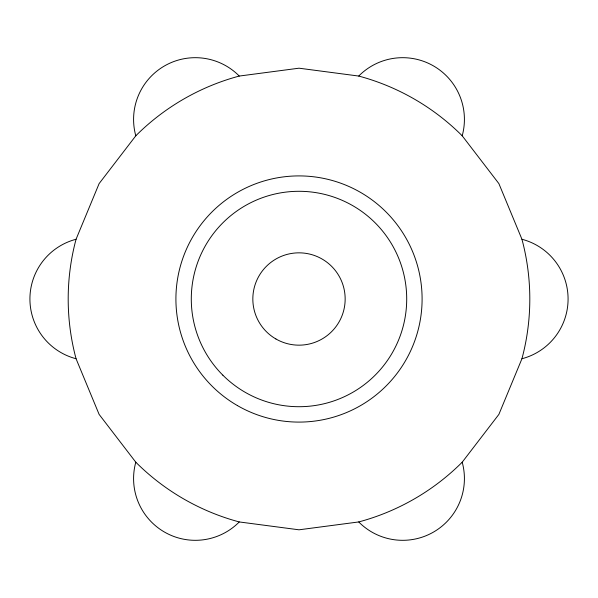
<?xml version="1.0" encoding="UTF-8"?>
<svg xmlns="http://www.w3.org/2000/svg" width="598" height="598" viewBox="0 0 598 598"><rect width="100%" height="100%" fill="white"/><g stroke="black" fill="none" stroke-linecap="round" stroke-linejoin="round"><path stroke-width="0.9" d="M76.058 239.267L99.118 183.601L135.798 135.798A61.736 61.736 0 0 1 239.267 76.058L299 68.194L358.733 76.058A61.736 61.736 0 0 1 462.202 135.798L498.882 183.601L521.942 239.267A61.736 61.736 0 0 1 521.942 358.733L498.882 414.399L462.202 462.202A61.736 61.736 0 0 1 358.733 521.942L299 529.806L239.267 521.942A61.736 61.736 0 0 1 135.798 462.202L99.118 414.399L76.058 358.733A61.736 61.736 0 0 1 76.058 239.267A230.806 230.806 0 0 0 76.058 358.733M521.942 239.267A230.806 230.806 0 0 1 521.942 358.733M462.202 462.202A230.806 230.806 0 0 1 358.733 521.942M239.267 521.942A230.806 230.806 0 0 1 135.798 462.202M135.798 135.798A230.806 230.806 0 0 1 239.267 76.058M358.733 76.058A230.806 230.806 0 0 1 462.202 135.798M237.451 405.601A123.098 123.098 0 0 0 422.098 299A123.098 123.098 0 0 0 237.451 192.399A123.098 123.098 0 0 0 237.451 405.601M222.837 375.163A107.707 107.707 0 0 0 403.037 326.874A107.707 107.707 0 0 0 271.126 194.963A107.707 107.707 0 0 0 222.837 375.163M275.917 338.976A46.158 46.158 0 0 0 345.158 299A46.158 46.158 0 0 0 275.917 259.024A46.158 46.158 0 0 0 275.917 338.976"/></g></svg>
